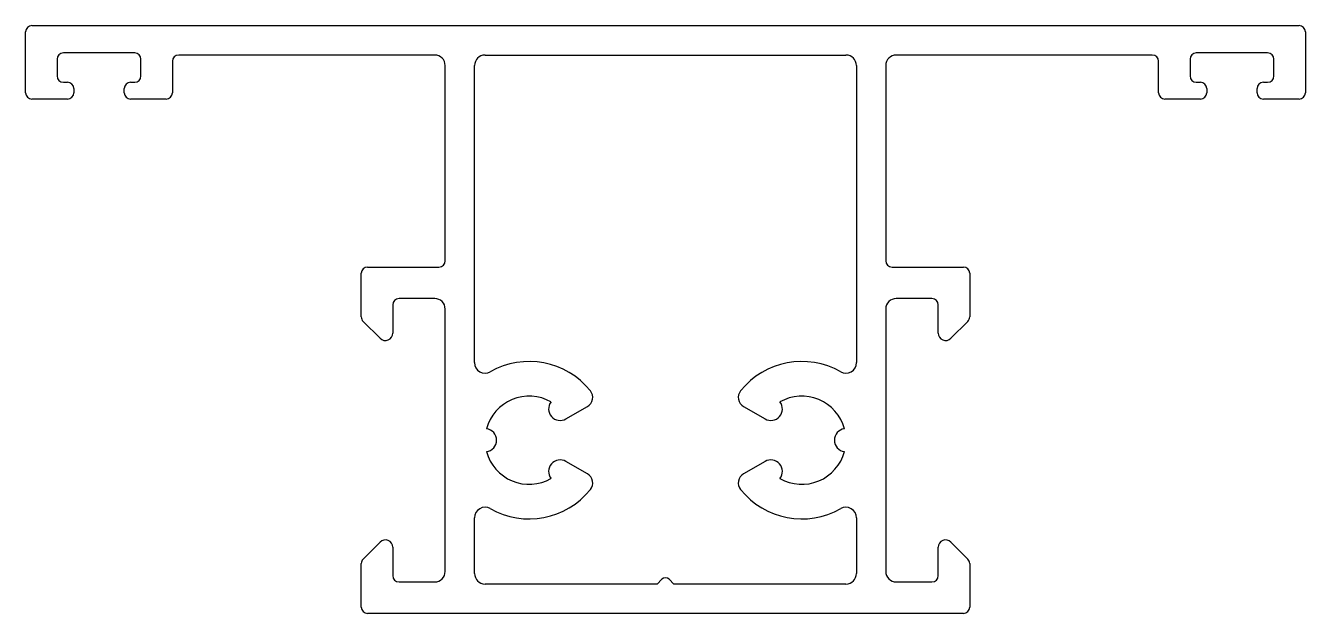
# Model space of a CAD drawing. Extents: x 2678.8 to 2739.8, y 652.3 to 680.3.
import ezdxf

# ---------------------------------------------------------------- set-up
doc = ezdxf.new("R2010")
doc.units = 0
doc.layers.get('0').update_dxf_attribs({"linetype": 'CONTINUOUS'})

msp = doc.modelspace()

# ---------------------------------------------------------------- linework, layer by layer
for p, q in [((2679.082, 680.326), (2739.482, 680.326)), ((2678.782, 677.126), (2678.782, 680.026)), ((2739.782, 680.026), (2739.782, 677.126)), ((2683.982, 679.026), (2680.582, 679.026)), ((2737.982, 679.026), (2734.582, 679.026)), ((2680.282, 678.726), (2680.282, 677.926)), ((2684.282, 677.926), (2684.282, 678.726)), ((2685.782, 678.626), (2685.782, 677.126)), ((2698.282, 678.926), (2686.082, 678.926)), ((2698.782, 669.126), (2698.782, 678.426)), ((2700.182, 664.271), (2700.182, 678.426)), ((2700.682, 678.926), (2717.882, 678.926)), ((2718.382, 678.426), (2718.382, 664.271)), ((2719.782, 678.426), (2719.782, 669.126)), ((2732.482, 678.926), (2720.282, 678.926)), ((2732.782, 677.126), (2732.782, 678.626)), ((2734.282, 678.726), (2734.282, 677.926)), ((2738.282, 677.926), (2738.282, 678.726)), ((2680.582, 677.626), (2680.782, 677.626)), ((2681.082, 677.326), (2681.082, 677.126)), ((2683.482, 677.126), (2683.482, 677.326)), ((2683.782, 677.626), (2683.982, 677.626)), ((2734.582, 677.626), (2734.782, 677.626)), ((2735.082, 677.326), (2735.082, 677.126)), ((2737.482, 677.126), (2737.482, 677.326)), ((2737.782, 677.626), (2737.982, 677.626)), ((2680.782, 676.826), (2679.082, 676.826)), ((2685.482, 676.826), (2683.782, 676.826)), ((2734.782, 676.826), (2733.082, 676.826)), ((2739.482, 676.826), (2737.782, 676.826)), ((2695.082, 668.826), (2698.482, 668.826)), ((2720.082, 668.826), (2723.482, 668.826)), ((2694.782, 666.45), (2694.782, 668.526)), ((2723.782, 668.526), (2723.782, 666.45)), ((2696.282, 667.026), (2696.282, 665.68)), ((2698.282, 667.326), (2696.582, 667.326)), ((2698.782, 654.326), (2698.782, 666.826)), ((2719.782, 666.826), (2719.782, 654.326)), ((2721.982, 667.326), (2720.282, 667.326)), ((2722.282, 665.68), (2722.282, 667.026)), ((2695.679, 665.43), (2694.87, 666.238)), ((2723.695, 666.238), (2722.886, 665.43)), ((2704.538, 661.59), (2705.564, 662.182)), ((2713.001, 662.182), (2714.027, 661.59)), ((2705.564, 658.971), (2704.538, 659.563)), ((2714.027, 659.563), (2713.001, 658.971)), ((2700.182, 654.226), (2700.182, 656.881)), ((2718.382, 656.881), (2718.382, 654.226)), ((2694.87, 654.914), (2695.679, 655.723)), ((2696.282, 655.473), (2696.282, 654.126)), ((2722.282, 654.126), (2722.282, 655.473)), ((2722.886, 655.723), (2723.695, 654.914)), ((2694.782, 652.626), (2694.782, 654.702)), ((2723.782, 654.702), (2723.782, 652.626)), ((2709.106, 653.949), (2708.882, 653.726)), ((2709.682, 653.726), (2709.459, 653.949)), ((2696.582, 653.826), (2698.282, 653.826)), ((2708.882, 653.726), (2700.682, 653.726)), ((2717.882, 653.726), (2709.682, 653.726)), ((2720.282, 653.826), (2721.982, 653.826)), ((2723.482, 652.326), (2695.082, 652.326))]:
    msp.add_line(p, q)
for centre, radius, start, end in [((2679.082, 680.026), 0.3, 90, 180), ((2739.482, 680.026), 0.3, 360, 90), ((2680.582, 678.726), 0.3, 90, 180), ((2683.982, 678.726), 0.3, 360, 90), ((2734.582, 678.726), 0.3, 90, 180), ((2737.982, 678.726), 0.3, 360, 90), ((2686.082, 678.626), 0.3, 90, 180), ((2698.282, 678.426), 0.5, 0, 90), ((2700.682, 678.426), 0.5, 90, 180), ((2717.882, 678.426), 0.5, 0, 90), ((2720.282, 678.426), 0.5, 90, 180), ((2732.482, 678.626), 0.3, 0, 90), ((2680.582, 677.926), 0.3, 180, 270), ((2683.982, 677.926), 0.3, 270, 360), ((2734.582, 677.926), 0.3, 180, 270), ((2737.982, 677.926), 0.3, 270, 0), ((2679.082, 677.126), 0.3, 180, 270), ((2680.782, 677.326), 0.3, 360, 90), ((2680.782, 677.126), 0.3, 270, 0), ((2683.782, 677.326), 0.3, 90, 180), ((2683.782, 677.126), 0.3, 180, 270), ((2685.482, 677.126), 0.3, 270, 360), ((2733.082, 677.126), 0.3, 180, 270), ((2734.782, 677.326), 0.3, 0, 90), ((2734.782, 677.126), 0.3, 270, 0), ((2737.782, 677.326), 0.3, 90, 180), ((2737.782, 677.126), 0.3, 180, 270), ((2739.482, 677.126), 0.3, 270, 0), ((2695.082, 668.526), 0.3, 90, 180), ((2698.482, 669.126), 0.3, 270, 0), ((2720.082, 669.126), 0.3, 180, 270), ((2723.482, 668.526), 0.3, 360, 90), ((2696.582, 667.026), 0.3, 90, 180), ((2698.282, 666.826), 0.5, 0, 90), ((2720.282, 666.826), 0.5, 90, 180), ((2721.982, 667.026), 0.3, 360, 90), ((2695.082, 666.45), 0.3, 180, 225), ((2723.482, 666.45), 0.3, 315, 0), ((2695.929, 665.68), 0.354, 225, 0), ((2722.636, 665.68), 0.354, 180, 315), ((2702.782, 660.576), 3.75, 38.84988, 119.61158), ((2715.782, 660.576), 3.75, 60.38842, 141.15012), ((2700.682, 664.271), 0.5, 180, 299.61158), ((2717.882, 664.271), 0.5, 240.38842, 360), ((2702.782, 660.576), 2.1, 60.23237, 164.95074), ((2705.314, 662.615), 0.5, 300, 38.84988), ((2713.251, 662.615), 0.5, 141.15012, 240), ((2715.782, 660.576), 2.1, 15.04926, 119.76763), ((2704.263, 662.066), 0.55, 142.70774, 300), ((2714.302, 662.066), 0.55, 240, 37.29226), ((2700.682, 660.576), 0.55, 277.52463, 82.47537), ((2717.882, 660.576), 0.55, 97.52463, 262.47537), ((2702.782, 660.576), 2.1, 195.04926, 299.76763), ((2715.782, 660.576), 2.1, 240.23237, 344.95074), ((2704.263, 659.086), 0.55, 60, 217.29226), ((2714.302, 659.086), 0.55, 322.70774, 120), ((2705.314, 658.537), 0.5, 321.15012, 60), ((2713.251, 658.537), 0.5, 120, 218.84988), ((2702.782, 660.576), 3.75, 240.38842, 321.15012), ((2715.782, 660.576), 3.75, 218.84988, 299.61158), ((2700.682, 656.881), 0.5, 60.38842, 180), ((2717.882, 656.881), 0.5, 0, 119.61158), ((2695.929, 655.473), 0.354, 0, 135), ((2722.636, 655.473), 0.354, 45, 180), ((2695.082, 654.702), 0.3, 135, 180), ((2723.482, 654.702), 0.3, 360, 45), ((2696.582, 654.126), 0.3, 180, 270), ((2698.282, 654.326), 0.5, 270, 0), ((2700.682, 654.226), 0.5, 180, 270), ((2709.282, 653.773), 0.25, 45, 135), ((2717.882, 654.226), 0.5, 270, 0), ((2720.282, 654.326), 0.5, 180, 270), ((2721.982, 654.126), 0.3, 270, 0), ((2695.082, 652.626), 0.3, 180, 270), ((2723.482, 652.626), 0.3, 270, 0)]:
    msp.add_arc(centre, radius, start, end)

doc.saveas('drawing.dxf')
